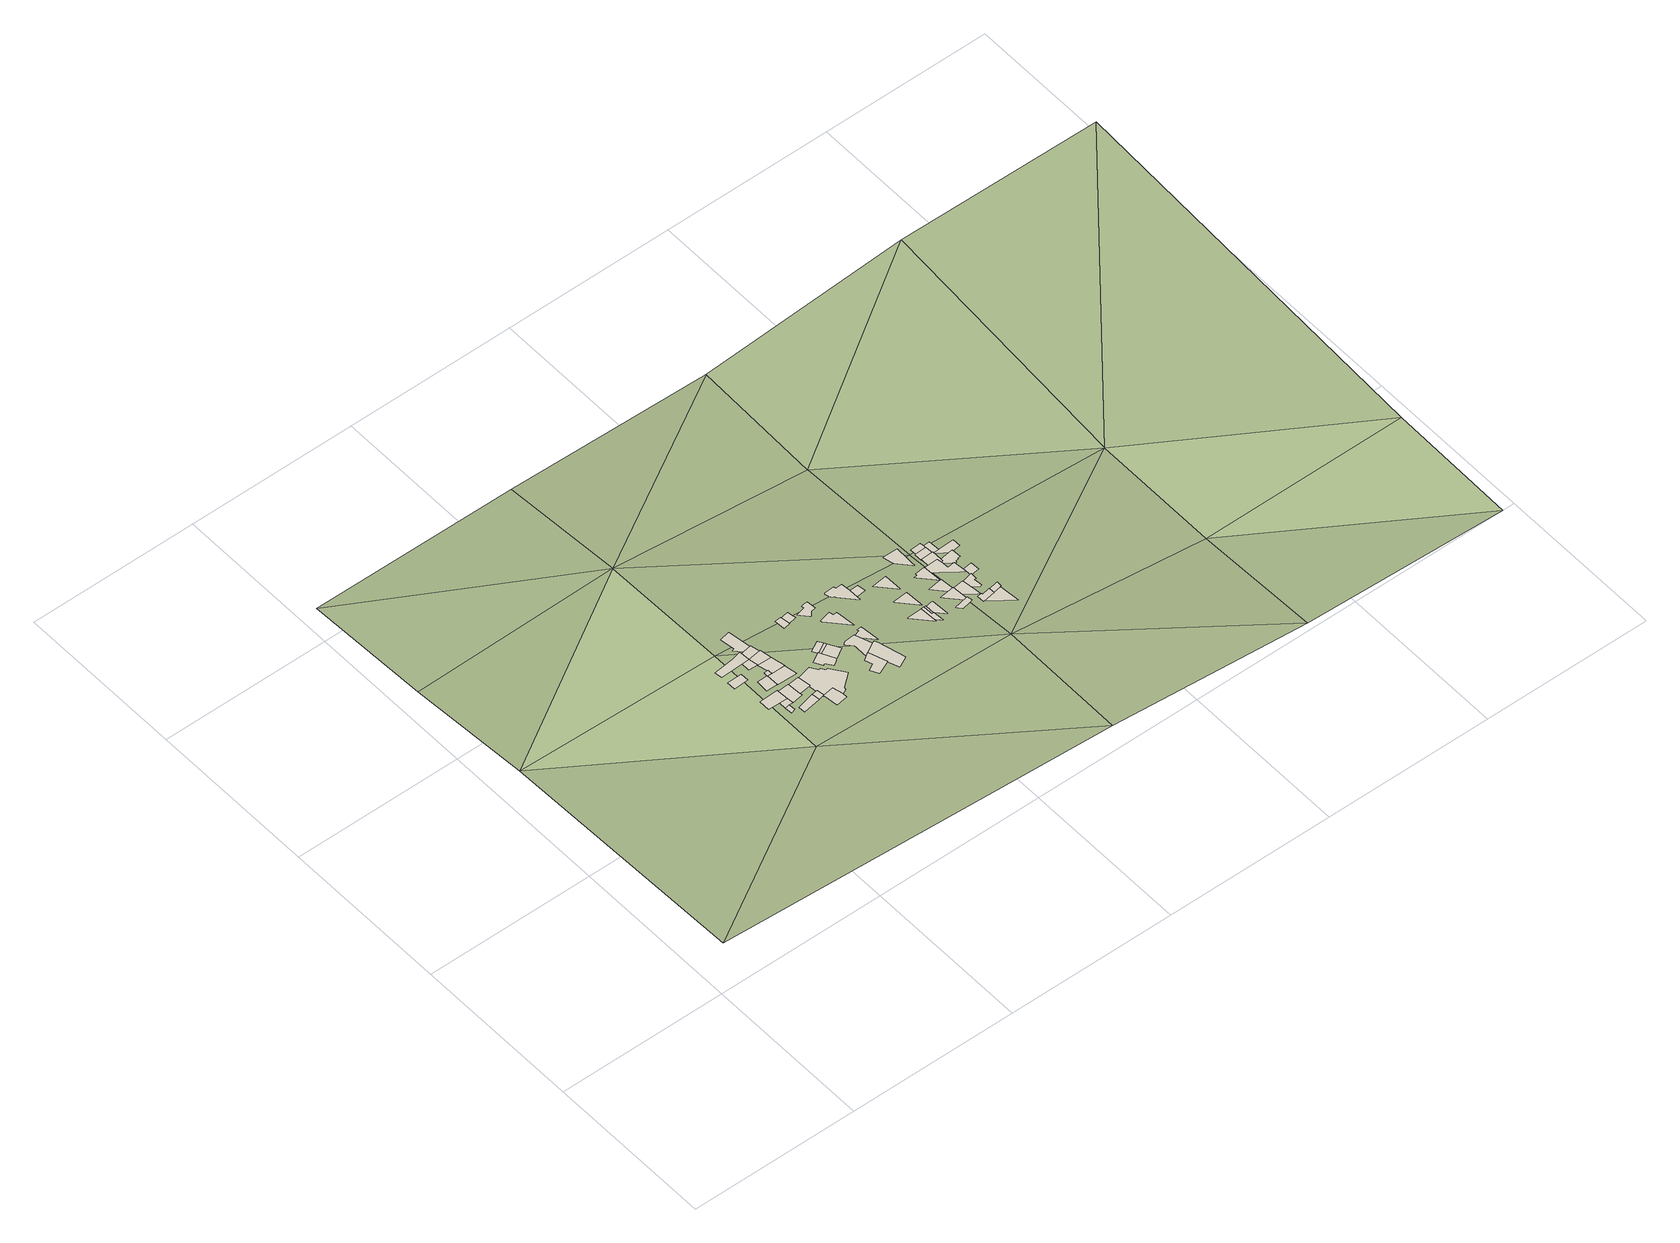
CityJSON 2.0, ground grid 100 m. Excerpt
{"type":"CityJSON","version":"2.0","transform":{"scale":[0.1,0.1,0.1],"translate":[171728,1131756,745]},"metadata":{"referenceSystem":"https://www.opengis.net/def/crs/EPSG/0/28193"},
"CityObjects":{
"building1":{"type":"Building","attributes":{"numberOfFloors":{"value":3,"sources":[{"name":"Amiran Atlas, sheet 12, map 4.3","type":"Secondary cartographic source"}],"paradata":{"author":"Beatrice Vaienti","date":"29-05-2023","comments":"In the atlas the value is \"1-3\", we have chosen a random value between 1 and 3 assigning a higher probability to 1 and 2 floors, respectively p=[0.35,0.35,0.3] for 1, 2, 3 floors","version":0}},"roof":{"type":{"value":"flat","paradata":{"author":"Beatrice Vaienti","date":"29-05-2023","version":0}}},"updatedGeometry":true,"terrainDifference":{"value":"0.14554059328662697"}},"geometry":[{"type":"MultiSurface","lod":"0","boundaries":[[[0,1,2,3]]]}]},
"building2":{"type":"Building","attributes":{"numberOfFloors":{"value":1,"sources":[{"name":"Amiran Atlas, sheet 12, map 4.3","type":"Secondary cartographic source"}],"paradata":{"author":"Beatrice Vaienti","date":"29-05-2023","comments":"In the atlas the value is \"1-3\", we have chosen a random value between 1 and 3 assigning a higher probability to 1 and 2 floors, respectively p=[0.35,0.35,0.3] for 1, 2, 3 floors","version":0}},"roof":{"type":{"value":"flat","paradata":{"author":"Beatrice Vaienti","date":"29-05-2023","version":0}}},"updatedGeometry":true,"terrainDifference":{"value":"0.5315188798583113"}},"geometry":[{"type":"MultiSurface","lod":"0","boundaries":[[[4,5,6,7,8,9]]]}]},
"building3":{"type":"Building","attributes":{"numberOfFloors":{"value":2,"sources":[{"name":"Amiran Atlas, sheet 12, map 4.3","type":"Secondary cartographic source"}],"paradata":{"author":"Beatrice Vaienti","date":"29-05-2023","comments":"In the atlas the value is \"1-3\", we have chosen a random value between 1 and 3 assigning a higher probability to 1 and 2 floors, respectively p=[0.35,0.35,0.3] for 1, 2, 3 floors","version":0}},"roof":{"type":{"value":"gable","paradata":{"author":"Beatrice Vaienti","date":"29-05-2023","comments":"In the Atlas the value is reported is 'gabled (tiles)', however it is not clear whether it refers to a hip or a gable roof. Therefore we assigned a random value between the two.","version":0}}},"updatedGeometry":true,"terrainDifference":{"value":"0.3144369781879941"}},"geometry":[{"type":"MultiSurface","lod":"0","boundaries":[[[10,11,12,13]]]}]},
"building4":{"type":"Building","attributes":{"numberOfFloors":{"value":3,"sources":[{"name":"Amiran Atlas, sheet 12, map 4.3","type":"Secondary cartographic source"}],"paradata":{"author":"Beatrice Vaienti","date":"29-05-2023","comments":"In the atlas the value is \"1-3\", we have chosen a random value between 1 and 3 assigning a higher probability to 1 and 2 floors, respectively p=[0.35,0.35,0.3] for 1, 2, 3 floors","version":0}},"roof":{"type":{"value":"flat","paradata":{"author":"Beatrice Vaienti","date":"29-05-2023","version":0}}},"updatedGeometry":true,"terrainDifference":{"value":"0.2501463700233726"}},"geometry":[{"type":"MultiSurface","lod":"0","boundaries":[[[14,15,16,4,9]]]}]},
"building5":{"type":"Building","attributes":{"numberOfFloors":{"value":1,"sources":[{"name":"Amiran Atlas, sheet 12, map 4.3","type":"Secondary cartographic source"}],"paradata":{"author":"Beatrice Vaienti","date":"29-05-2023","comments":"In the atlas the value is \"1-3\", we have chosen a random value between 1 and 3 assigning a higher probability to 1 and 2 floors, respectively p=[0.35,0.35,0.3] for 1, 2, 3 floors","version":0}},"roof":{"type":{"value":"hip","paradata":{"author":"Beatrice Vaienti","date":"29-05-2023","comments":"In the Atlas the value is reported is 'gabled (tiles)', however it is not clear whether it refers to a hip or a gable roof. Therefore we assigned a random value between the two.","version":0}}},"updatedGeometry":true,"terrainDifference":{"value":"0.317281420764979"}},"geometry":[{"type":"MultiSurface","lod":"0","boundaries":[[[17,18,19,20]]]}]},
"building6":{"type":"Building","attributes":{"numberOfFloors":{"value":3,"sources":[{"name":"Amiran Atlas, sheet 12, map 4.3","type":"Secondary cartographic source"}],"paradata":{"author":"Beatrice Vaienti","date":"29-05-2023","comments":"In the atlas the value is \"1-3\", we have chosen a random value between 1 and 3 assigning a higher probability to 1 and 2 floors, respectively p=[0.35,0.35,0.3] for 1, 2, 3 floors","version":0}},"roof":{"type":{"value":"flat","paradata":{"author":"Beatrice Vaienti","date":"29-05-2023","version":0}}},"updatedGeometry":true,"terrainDifference":{"value":"0.9013070309786126"}},"geometry":[{"type":"MultiSurface","lod":"0","boundaries":[[[21,22,23,24,25,26,27,28]]]}]},
"building7":{"type":"Building","attributes":{"numberOfFloors":{"value":1,"sources":[{"name":"Amiran Atlas, sheet 12, map 4.3","type":"Secondary cartographic source"}],"paradata":{"author":"Beatrice Vaienti","date":"29-05-2023","comments":"In the atlas the value is \"1-3\", we have chosen a random value between 1 and 3 assigning a higher probability to 1 and 2 floors, respectively p=[0.35,0.35,0.3] for 1, 2, 3 floors","version":0}},"roof":{"type":{"value":"flat","paradata":{"author":"Beatrice Vaienti","date":"29-05-2023","version":0}}},"updatedGeometry":true,"terrainDifference":{"value":"0.5289812646370847"}},"geometry":[{"type":"MultiSurface","lod":"0","boundaries":[[[29,30,31,32]]]}]},
"building8":{"type":"Building","attributes":{"numberOfFloors":{"value":1,"sources":[{"name":"Amiran Atlas, sheet 12, map 4.3","type":"Secondary cartographic source"}],"paradata":{"author":"Beatrice Vaienti","date":"29-05-2023","comments":"In the atlas the value is \"1-3\", we have chosen a random value between 1 and 3 assigning a higher probability to 1 and 2 floors, respectively p=[0.35,0.35,0.3] for 1, 2, 3 floors","version":0}},"roof":{"type":{"value":"gable","paradata":{"author":"Beatrice Vaienti","date":"29-05-2023","comments":"In the Atlas the value is reported is 'gabled (tiles)', however it is not clear whether it refers to a hip or a gable roof. Therefore we assigned a random value between the two.","version":0}}},"updatedGeometry":true,"terrainDifference":{"value":"0.37270686963316985"}},"geometry":[{"type":"MultiSurface","lod":"0","boundaries":[[[33,34,35,36,37,38]]]}]},
"building9":{"type":"Building","attributes":{"numberOfFloors":{"value":3,"sources":[{"name":"Amiran Atlas, sheet 12, map 4.3","type":"Secondary cartographic source"}],"paradata":{"author":"Beatrice Vaienti","date":"29-05-2023","comments":"In the atlas the value is \"1-3\", we have chosen a random value between 1 and 3 assigning a higher probability to 1 and 2 floors, respectively p=[0.35,0.35,0.3] for 1, 2, 3 floors","version":0}},"roof":{"type":{"value":"domed","paradata":{"author":"Beatrice Vaienti","date":"29-05-2023","version":0}}},"updatedGeometry":true,"terrainDifference":{"value":"0.1267564402811695"}},"geometry":[{"type":"MultiSurface","lod":"0","boundaries":[[[39,40,41,42]]]}]},
"building10":{"type":"Building","attributes":{"numberOfFloors":{"value":2,"sources":[{"name":"Amiran Atlas, sheet 12, map 4.3","type":"Secondary cartographic source"}],"paradata":{"author":"Beatrice Vaienti","date":"29-05-2023","comments":"In the atlas the value is \"1-3\", we have chosen a random value between 1 and 3 assigning a higher probability to 1 and 2 floors, respectively p=[0.35,0.35,0.3] for 1, 2, 3 floors","version":0}},"roof":{"type":{"value":"flat","paradata":{"author":"Beatrice Vaienti","date":"29-05-2023","version":0}}},"updatedGeometry":true,"terrainDifference":{"value":"0.2640027322403621"}},"geometry":[{"type":"MultiSurface","lod":"0","boundaries":[[[43,44,45,46]]]}]},
"building11":{"type":"Building","attributes":{"numberOfFloors":{"value":2,"sources":[{"name":"Amiran Atlas, sheet 12, map 4.3","type":"Secondary cartographic source"}],"paradata":{"author":"Beatrice Vaienti","date":"29-05-2023","comments":"In the atlas the value is \"1-3\", we have chosen a random value between 1 and 3 assigning a higher probability to 1 and 2 floors, respectively p=[0.35,0.35,0.3] for 1, 2, 3 floors","version":0}},"roof":{"type":{"value":"flat","paradata":{"author":"Beatrice Vaienti","date":"29-05-2023","version":0}}},"updatedGeometry":true,"terrainDifference":{"value":"0.19945355191256386"}},"geometry":[{"type":"MultiSurface","lod":"0","boundaries":[[[47,48,49,50]]]}]},
"building12":{"type":"Building","attributes":{"numberOfFloors":{"value":3,"sources":[{"name":"Amiran Atlas, sheet 12, map 4.3","type":"Secondary cartographic source"}],"paradata":{"author":"Beatrice Vaienti","date":"29-05-2023","comments":"In the atlas the value is \"1-3\", we have chosen a random value between 1 and 3 assigning a higher probability to 1 and 2 floors, respectively p=[0.35,0.35,0.3] for 1, 2, 3 floors","version":0}},"roof":{"type":{"value":"hip","paradata":{"author":"Beatrice Vaienti","date":"29-05-2023","comments":"In the Atlas the value is reported is 'gabled (tiles)', however it is not clear whether it refers to a hip or a gable roof. Therefore we assigned a random value between the two.","version":0}}},"updatedGeometry":true,"terrainDifference":{"value":"0.39007611241214907"}},"geometry":[{"type":"MultiSurface","lod":"0","boundaries":[[[51,52,53,54]]]}]},
"building13":{"type":"Building","attributes":{"numberOfFloors":{"value":2,"sources":[{"name":"Amiran Atlas, sheet 12, map 4.3","type":"Secondary cartographic source"}],"paradata":{"author":"Beatrice Vaienti","date":"29-05-2023","comments":"In the atlas the value is \"1-3\", we have chosen a random value between 1 and 3 assigning a higher probability to 1 and 2 floors, respectively p=[0.35,0.35,0.3] for 1, 2, 3 floors","version":0}},"roof":{"type":{"value":"hip","paradata":{"author":"Beatrice Vaienti","date":"29-05-2023","comments":"In the Atlas the value is reported is 'gabled (tiles)', however it is not clear whether it refers to a hip or a gable roof. Therefore we assigned a random value between the two.","version":0}}},"updatedGeometry":true,"terrainDifference":{"value":"0.5952868852460524"}},"geometry":[{"type":"MultiSurface","lod":"0","boundaries":[[[55,56,57,58,59]]]}]},
"building14":{"type":"Building","attributes":{"numberOfFloors":{"value":2,"sources":[{"name":"Amiran Atlas, sheet 12, map 4.3","type":"Secondary cartographic source"}],"paradata":{"author":"Beatrice Vaienti","date":"29-05-2023","comments":"In the atlas the value is \"1-3\", we have chosen a random value between 1 and 3 assigning a higher probability to 1 and 2 floors, respectively p=[0.35,0.35,0.3] for 1, 2, 3 floors","version":0}},"roof":{"type":{"value":"flat","paradata":{"author":"Beatrice Vaienti","date":"29-05-2023","version":0}}},"updatedGeometry":true,"terrainDifference":{"value":"2.108098886594409"}},"geometry":[{"type":"MultiSurface","lod":"0","boundaries":[[[60,61,62,63,64,65,66,67,68]]]}]},
"building15":{"type":"Building","attributes":{"numberOfFloors":{"value":3,"sources":[{"name":"Amiran Atlas, sheet 12, map 4.3","type":"Secondary cartographic source"}],"paradata":{"author":"Beatrice Vaienti","date":"29-05-2023","comments":"In the atlas the value is \"1-3\", we have chosen a random value between 1 and 3 assigning a higher probability to 1 and 2 floors, respectively p=[0.35,0.35,0.3] for 1, 2, 3 floors","version":0}},"roof":{"type":{"value":"hip","paradata":{"author":"Beatrice Vaienti","date":"29-05-2023","comments":"In the Atlas the value is reported is 'gabled (tiles)', however it is not clear whether it refers to a hip or a gable roof. Therefore we assigned a random value between the two.","version":0}}},"updatedGeometry":true,"terrainDifference":{"value":"0.4864363778298721"}},"geometry":[{"type":"MultiSurface","lod":"0","boundaries":[[[69,70,71,72,73]]]}]},
"building16":{"type":"Building","attributes":{"numberOfFloors":{"value":1,"sources":[{"name":"Amiran Atlas, sheet 12, map 4.3","type":"Secondary cartographic source"}],"paradata":{"author":"Beatrice Vaienti","date":"29-05-2023","comments":"In the atlas the value is \"1-3\", we have chosen a random value between 1 and 3 assigning a higher probability to 1 and 2 floors, respectively p=[0.35,0.35,0.3] for 1, 2, 3 floors","version":0}},"roof":{"type":{"value":"flat","paradata":{"author":"Beatrice Vaienti","date":"29-05-2023","version":0}}},"updatedGeometry":true,"terrainDifference":{"value":"0.3866608118658187"}},"geometry":[{"type":"MultiSurface","lod":"0","boundaries":[[[74,75,76,77,78]]]}]},
"building17":{"type":"Building","attributes":{"numberOfFloors":{"value":1,"sources":[{"name":"Amiran Atlas, sheet 12, map 4.3","type":"Secondary cartographic source"}],"paradata":{"author":"Beatrice Vaienti","date":"29-05-2023","comments":"In the atlas the value is \"1-3\", we have chosen a random value between 1 and 3 assigning a higher probability to 1 and 2 floors, respectively p=[0.35,0.35,0.3] for 1, 2, 3 floors","version":0}},"roof":{"type":{"value":"gable","paradata":{"author":"Beatrice Vaienti","date":"29-05-2023","comments":"In the Atlas the value is reported is 'gabled (tiles)', however it is not clear whether it refers to a hip or a gable roof. Therefore we assigned a random value between the two.","version":0}}},"updatedGeometry":true,"terrainDifference":{"value":"0.5807577625877457"}},"geometry":[{"type":"MultiSurface","lod":"0","boundaries":[[[79,73,72,80]]]}]},
"building18":{"type":"Building","attributes":{"numberOfFloors":{"value":1,"sources":[{"name":"Amiran Atlas, sheet 12, map 4.3","type":"Secondary cartographic source"}],"paradata":{"author":"Beatrice Vaienti","date":"29-05-2023","comments":"In the atlas the value is \"1-3\", we have chosen a random value between 1 and 3 assigning a higher probability to 1 and 2 floors, respectively p=[0.35,0.35,0.3] for 1, 2, 3 floors","version":0}},"roof":{"type":{"value":"flat","paradata":{"author":"Beatrice Vaienti","date":"29-05-2023","version":0}}},"updatedGeometry":true,"terrainDifference":{"value":"0.9977090843287297"}},"geometry":[{"type":"MultiSurface","lod":"0","boundaries":[[[81,82,83,84]]]}]},
"building19":{"type":"Building","attributes":{"numberOfFloors":{"value":3,"sources":[{"name":"Amiran Atlas, sheet 12, map 4.3","type":"Secondary cartographic source"}],"paradata":{"author":"Beatrice Vaienti","date":"29-05-2023","comments":"In the atlas the value is \"1-3\", we have chosen a random value between 1 and 3 assigning a higher probability to 1 and 2 floors, respectively p=[0.35,0.35,0.3] for 1, 2, 3 floors","version":0}},"roof":{"type":{"value":"gable","paradata":{"author":"Beatrice Vaienti","date":"29-05-2023","comments":"In the Atlas the value is reported is 'gabled (tiles)', however it is not clear whether it refers to a hip or a gable roof. Therefore we assigned a random value between the two.","version":0}}},"updatedGeometry":true,"terrainDifference":{"value":"1.0307377049180213"}},"geometry":[{"type":"MultiSurface","lod":"0","boundaries":[[[85,86,87,88,89,90,91,92,93,94,95,96,97,98]]]}]},
"building20":{"type":"Building","attributes":{"numberOfFloors":{"value":2,"sources":[{"name":"Amiran Atlas, sheet 12, map 4.3","type":"Secondary cartographic source"}],"paradata":{"author":"Beatrice Vaienti","date":"29-05-2023","comments":"In the atlas the value is \"1-3\", we have chosen a random value between 1 and 3 assigning a higher probability to 1 and 2 floors, respectively p=[0.35,0.35,0.3] for 1, 2, 3 floors","version":0}},"roof":{"type":{"value":"flat","paradata":{"author":"Beatrice Vaienti","date":"29-05-2023","version":0}}},"updatedGeometry":true,"terrainDifference":{"value":"0.5081967213114258"}},"geometry":[{"type":"MultiSurface","lod":"0","boundaries":[[[99,100,101,102,103,104,105,106]]]}]},
"building21":{"type":"Building","attributes":{"numberOfFloors":{"value":1,"paradata":{"author":"INFERRED","date":"05-06-2023","comments":"Random Forest Classifier","version":0}},"roof":{"type":{"value":"flat","paradata":{"author":"Beatrice Vaienti","date":"29-05-2023","version":0}}},"updatedGeometry":true,"terrainDifference":{"value":"0.9414754850821337"}},"geometry":[{"type":"MultiSurface","lod":"0","boundaries":[[[107,108,109,110]]]}]},
"building22":{"type":"Building","attributes":{"numberOfFloors":{"value":3,"sources":[{"name":"Amiran Atlas, sheet 12, map 4.3","type":"Secondary cartographic source"}],"paradata":{"author":"Beatrice Vaienti","date":"29-05-2023","comments":"In the atlas the value is \"1-3\", we have chosen a random value between 1 and 3 assigning a higher probability to 1 and 2 floors, respectively p=[0.35,0.35,0.3] for 1, 2, 3 floors","version":0}},"roof":{"type":{"value":"flat","paradata":{"author":"Beatrice Vaienti","date":"29-05-2023","version":0}}},"updatedGeometry":true,"terrainDifference":{"value":"0.7694513366834727"}},"geometry":[{"type":"MultiSurface","lod":"0","boundaries":[[[111,112,113,114]]]}]},
"building23":{"type":"Building","attributes":{"numberOfFloors":{"value":3,"sources":[{"name":"Amiran Atlas, sheet 12, map 4.3","type":"Secondary cartographic source"}],"paradata":{"author":"Beatrice Vaienti","date":"29-05-2023","comments":"In the atlas the value is \"1-3\", we have chosen a random value between 1 and 3 assigning a higher probability to 1 and 2 floors, respectively p=[0.35,0.35,0.3] for 1, 2, 3 floors","version":0}},"roof":{"type":{"value":"flat","paradata":{"author":"Beatrice Vaienti","date":"29-05-2023","version":0}}},"updatedGeometry":true,"terrainDifference":{"value":"0.6692956435926026"}},"geometry":[{"type":"MultiSurface","lod":"0","boundaries":[[[115,116,117,118]]]}]},
"building24":{"type":"Building","attributes":{"numberOfFloors":{"value":3,"sources":[{"name":"Amiran Atlas, sheet 12, map 4.3","type":"Secondary cartographic source"}],"paradata":{"author":"Beatrice Vaienti","date":"29-05-2023","comments":"In the atlas the value is \"1-3\", we have chosen a random value between 1 and 3 assigning a higher probability to 1 and 2 floors, respectively p=[0.35,0.35,0.3] for 1, 2, 3 floors","version":0}},"roof":{"type":{"value":"flat","paradata":{"author":"Beatrice Vaienti","date":"29-05-2023","version":0}}},"updatedGeometry":true,"terrainDifference":{"value":"5.748732576735085"}},"geometry":[{"type":"MultiSurface","lod":"0","boundaries":[[[119,120,121,122,123,124,125,126,127,128,129,130,131,132,133,134,135,136,137,138,139,140,141]]]}]},
"building25":{"type":"Building","attributes":{"numberOfFloors":{"value":1,"sources":[{"name":"Amiran Atlas, sheet 12, map 4.3","type":"Secondary cartographic source"}],"paradata":{"author":"Beatrice Vaienti","date":"29-05-2023","comments":"In the atlas the value is \"1-3\", we have chosen a random value between 1 and 3 assigning a higher probability to 1 and 2 floors, respectively p=[0.35,0.35,0.3] for 1, 2, 3 floors","version":0}},"roof":{"type":{"value":"gable","paradata":{"author":"Beatrice Vaienti","date":"29-05-2023","comments":"In the Atlas the value is reported is 'gabled (tiles)', however it is not clear whether it refers to a hip or a gable roof. Therefore we assigned a random value between the two.","version":0}}},"updatedGeometry":true,"terrainDifference":{"value":"0.8809007208696567"}},"geometry":[{"type":"MultiSurface","lod":"0","boundaries":[[[142,143,144,145,146,147]]]}]},
"building26":{"type":"Building","attributes":{"numberOfFloors":{"value":1,"sources":[{"name":"Amiran Atlas, sheet 12, map 4.3","type":"Secondary cartographic source"}],"paradata":{"author":"Beatrice Vaienti","date":"29-05-2023","comments":"In the atlas the value is \"1-3\", we have chosen a random value between 1 and 3 assigning a higher probability to 1 and 2 floors, respectively p=[0.35,0.35,0.3] for 1, 2, 3 floors","version":0}},"roof":{"type":{"value":"flat","paradata":{"author":"Beatrice Vaienti","date":"29-05-2023","version":0}}},"updatedGeometry":true,"terrainDifference":{"value":"1.9408797186620068"}},"geometry":[{"type":"MultiSurface","lod":"0","boundaries":[[[148,149,150,151,152,153,154,155,156]]]}]},
"building27":{"type":"Building","attributes":{"numberOfFloors":{"value":3,"sources":[{"name":"Amiran Atlas, sheet 12, map 4.3","type":"Secondary cartographic source"}],"paradata":{"author":"Beatrice Vaienti","date":"29-05-2023","comments":"In the atlas the value is \"1-3\", we have chosen a random value between 1 and 3 assigning a higher probability to 1 and 2 floors, respectively p=[0.35,0.35,0.3] for 1, 2, 3 floors","version":0}},"roof":{"type":{"value":"flat","paradata":{"author":"Beatrice Vaienti","date":"29-05-2023","version":0}}},"updatedGeometry":true,"terrainDifference":{"value":"0.5125878220141167"}},"geometry":[{"type":"MultiSurface","lod":"0","boundaries":[[[157,158,159,160,161,162]]]}]},
"building28":{"type":"Building","attributes":{"numberOfFloors":{"value":3,"sources":[{"name":"Amiran Atlas, sheet 12, map 4.3","type":"Secondary cartographic source"}],"paradata":{"author":"Beatrice Vaienti","date":"29-05-2023","comments":"In the atlas the value is \"1-3\", we have chosen a random value between 1 and 3 assigning a higher probability to 1 and 2 floors, respectively p=[0.35,0.35,0.3] for 1, 2, 3 floors","version":0}},"roof":{"type":{"value":"domed","paradata":{"author":"Beatrice Vaienti","date":"29-05-2023","version":0}}},"updatedGeometry":true,"terrainDifference":{"value":"0.8905483277993044"}},"geometry":[{"type":"MultiSurface","lod":"0","boundaries":[[[163,164,165,166,167]]]}]},
"building29":{"type":"Building","attributes":{"numberOfFloors":{"value":1,"sources":[{"name":"Amiran Atlas, sheet 12, map 4.3","type":"Secondary cartographic source"}],"paradata":{"author":"Beatrice Vaienti","date":"29-05-2023","comments":"In the atlas the value is \"1-3\", we have chosen a random value between 1 and 3 assigning a higher probability to 1 and 2 floors, respectively p=[0.35,0.35,0.3] for 1, 2, 3 floors","version":0}},"roof":{"type":{"value":"flat","paradata":{"author":"Beatrice Vaienti","date":"29-05-2023","version":0}}},"updatedGeometry":true,"terrainDifference":{"value":"0.645942653903272"}},"geometry":[{"type":"MultiSurface","lod":"0","boundaries":[[[168,169,170,171,172,173,174,175]]]}]},
"building30":{"type":"Building","attributes":{"numberOfFloors":{"value":1,"sources":[{"name":"Amiran Atlas, sheet 12, map 4.3","type":"Secondary cartographic source"}],"paradata":{"author":"Beatrice Vaienti","date":"29-05-2023","comments":"In the atlas the value is \"1-3\", we have chosen a random value between 1 and 3 assigning a higher probability to 1 and 2 floors, respectively p=[0.35,0.35,0.3] for 1, 2, 3 floors","version":0}},"roof":{"type":{"value":"flat","paradata":{"author":"Beatrice Vaienti","date":"29-05-2023","version":0}}},"updatedGeometry":true,"terrainDifference":{"value":"3.922176121868659"}},"geometry":[{"type":"MultiSurface","lod":"0","boundaries":[[[176,177,178,179,180,181,182,183,184,185,186,187,188,189]]]}]},
"building31":{"type":"Building","attributes":{"numberOfFloors":{"value":2,"sources":[{"name":"Amiran Atlas, sheet 12, map 4.3","type":"Secondary cartographic source"}],"paradata":{"author":"Beatrice Vaienti","date":"29-05-2023","comments":"In the atlas the value is \"1-3\", we have chosen a random value between 1 and 3 assigning a higher probability to 1 and 2 floors, respectively p=[0.35,0.35,0.3] for 1, 2, 3 floors","version":0}},"roof":{"type":{"value":"flat","paradata":{"author":"Beatrice Vaienti","date":"29-05-2023","version":0}}},"updatedGeometry":true,"terrainDifference":{"value":"1.675187013687566"}},"geometry":[{"type":"MultiSurface","lod":"0","boundaries":[[[190,191,192,193,194,195,196,197]]]}]},
"building32":{"type":"Building","attributes":{"numberOfFloors":{"value":2,"sources":[{"name":"Amiran Atlas, sheet 12, map 4.3","type":"Secondary cartographic source"}],"paradata":{"author":"Beatrice Vaienti","date":"29-05-2023","comments":"In the atlas the value is \"1-3\", we have chosen a random value between 1 and 3 assigning a higher probability to 1 and 2 floors, respectively p=[0.35,0.35,0.3] for 1, 2, 3 floors","version":0}},"roof":{"type":{"value":"flat","paradata":{"author":"Beatrice Vaienti","date":"29-05-2023","version":0}}},"updatedGeometry":true,"terrainDifference":{"value":"4.186597711723298"}},"geometry":[{"type":"MultiSurface","lod":"0","boundaries":[[[198,199,200,201,202,203,204,205,206]]]}]},
"building33":{"type":"Building","attributes":{"numberOfFloors":{"value":2,"sources":[{"name":"Amiran Atlas, sheet 12, map 4.3","type":"Secondary cartographic source"}],"paradata":{"author":"Beatrice Vaienti","date":"29-05-2023","comments":"In the atlas the value is \"1-3\", we have chosen a random value between 1 and 3 assigning a higher probability to 1 and 2 floors, respectively p=[0.35,0.35,0.3] for 1, 2, 3 floors","version":0}},"roof":{"type":{"value":"flat","paradata":{"author":"Beatrice Vaienti","date":"29-05-2023","version":0}}},"updatedGeometry":true,"terrainDifference":{"value":"1.7347180068284507"}},"geometry":[{"type":"MultiSurface","lod":"0","boundaries":[[[207,208,209,210,211,212,213,214,215,216,217,218,219]]]}]},
"building34":{"type":"Building","attributes":{"numberOfFloors":{"value":3,"sources":[{"name":"Amiran Atlas, sheet 12, map 4.3","type":"Secondary cartographic source"}],"paradata":{"author":"Beatrice Vaienti","date":"29-05-2023","comments":"In the atlas the value is \"1-3\", we have chosen a random value between 1 and 3 assigning a higher probability to 1 and 2 floors, respectively p=[0.35,0.35,0.3] for 1, 2, 3 floors","version":0}},"roof":{"type":{"value":"flat","paradata":{"author":"Beatrice Vaienti","date":"29-05-2023","version":0}}},"updatedGeometry":true,"terrainDifference":{"value":"4.769368672508281"}},"geometry":[{"type":"MultiSurface","lod":"0","boundaries":[[[220,221,222,223,224,225,226,227,228,229,230,231]]]}]},
"building35":{"type":"Building","attributes":{"numberOfFloors":{"value":2,"sources":[{"name":"Amiran Atlas, sheet 12, map 4.3","type":"Secondary cartographic source"}],"paradata":{"author":"Beatrice Vaienti","date":"29-05-2023","comments":"In the atlas the value is \"1-3\", we have chosen a random value between 1 and 3 assigning a higher probability to 1 and 2 floors, respectively p=[0.35,0.35,0.3] for 1, 2, 3 floors","version":0}},"roof":{"type":{"value":"flat","paradata":{"author":"Beatrice Vaienti","date":"29-05-2023","version":0}}},"updatedGeometry":true,"terrainDifference":{"value":"1.2081589193951805"}},"geometry":[{"type":"MultiSurface","lod":"0","boundaries":[[[232,233,234,235]]]}]},
"building36":{"type":"Building","attributes":{"numberOfFloors":{"value":3,"sources":[{"name":"Amiran Atlas, sheet 12, map 4.3","type":"Secondary cartographic source"}],"paradata":{"author":"Beatrice Vaienti","date":"29-05-2023","comments":"In the atlas the value is \"1-3\", we have chosen a random value between 1 and 3 assigning a higher probability to 1 and 2 floors, respectively p=[0.35,0.35,0.3] for 1, 2, 3 floors","version":0}},"roof":{"type":{"value":"flat","paradata":{"author":"Beatrice Vaienti","date":"29-05-2023","version":0}}},"updatedGeometry":true,"terrainDifference":{"value":"4.837175963371178"}},"geometry":[{"type":"MultiSurface","lod":"0","boundaries":[[[236,237,238,239,240,241,242,243]]]}]},
"building37":{"type":"Building","attributes":{"numberOfFloors":{"value":1,"sources":[{"name":"Amiran Atlas, sheet 12, map 4.3","type":"Secondary cartographic source"}],"paradata":{"author":"Beatrice Vaienti","date":"29-05-2023","comments":"In the atlas the value is \"1-3\", we have chosen a random value between 1 and 3 assigning a higher probability to 1 and 2 floors, respectively p=[0.35,0.35,0.3] for 1, 2, 3 floors","version":0}},"roof":{"type":{"value":"flat","paradata":{"author":"Beatrice Vaienti","date":"29-05-2023","version":0}}},"updatedGeometry":true,"terrainDifference":{"value":"2.5544991324797737"}},"geometry":[{"type":"MultiSurface","lod":"0","boundaries":[[[244,245,246,247,248,249]]]}]},
"building38":{"type":"Building","attributes":{"numberOfFloors":{"value":1,"sources":[{"name":"Amiran Atlas, sheet 12, map 4.3","type":"Secondary cartographic source"}],"paradata":{"author":"Beatrice Vaienti","date":"29-05-2023","comments":"In the atlas the value is \"1-3\", we have chosen a random value between 1 and 3 assigning a higher probability to 1 and 2 floors, respectively p=[0.35,0.35,0.3] for 1, 2, 3 floors","version":0}},"roof":{"type":{"value":"flat","paradata":{"author":"Beatrice Vaienti","date":"29-05-2023","version":0}}},"updatedGeometry":true,"terrainDifference":{"value":"3.684879281486734"}},"geometry":[{"type":"MultiSurface","lod":"0","boundaries":[[[250,251,252,253,254,255,256]]]}]},
"building39":{"type":"Building","attributes":{"numberOfFloors":{"value":2,"paradata":{"author":"INFERRED","date":"05-06-2023","comments":"Random Forest Classifier","version":0}},"roof":{"type":{"value":"flat","paradata":{"author":"INFERRED","date":"05-06-2023","comments":"Random Forest Classifier","version":0}}},"updatedGeometry":true,"terrainDifference":{"value":"0.7514813377487007"}},"geometry":[{"type":"MultiSurface","lod":"0","boundaries":[[[257,258,259,260]]]}]},
"building40":{"type":"Building","attributes":{"numberOfFloors":{"value":3,"sources":[{"name":"Amiran Atlas, sheet 12, map 4.3","type":"Secondary cartographic source"}],"paradata":{"author":"Beatrice Vaienti","date":"29-05-2023","comments":"In the atlas the value is \"1-3\", we have chosen a random value between 1 and 3 assigning a higher probability to 1 and 2 floors, respectively p=[0.35,0.35,0.3] for 1, 2, 3 floors","version":0}},"roof":{"type":{"value":"flat","paradata":{"author":"Beatrice Vaienti","date":"29-05-2023","version":0}}},"updatedGeometry":true,"terrainDifference":{"value":"5.078872056135908"}},"geometry":[{"type":"MultiSurface","lod":"0","boundaries":[[[261,262,263,264,265,266,267,268,269,270,271,272,273,274]]]}]},
"building41":{"type":"Building","attributes":{"numberOfFloors":{"value":3,"sources":[{"name":"Amiran Atlas, sheet 12, map 4.3","type":"Secondary cartographic source"}],"paradata":{"author":"Beatrice Vaienti","date":"29-05-2023","comments":"In the atlas the value is \"1-3\", we have chosen a random value between 1 and 3 assigning a higher probability to 1 and 2 floors, respectively p=[0.35,0.35,0.3] for 1, 2, 3 floors","version":0}},"roof":{"type":{"value":"flat","paradata":{"author":"Beatrice Vaienti","date":"29-05-2023","version":0}}},"updatedGeometry":true,"terrainDifference":{"value":"1.4901042203663384"}},"geometry":[{"type":"MultiSurface","lod":"0","boundaries":[[[275,276,277,278]]]}]},
"building42":{"type":"Building","attributes":{"numberOfFloors":{"value":2,"sources":[{"name":"Amiran Atlas, sheet 12, map 4.3","type":"Secondary cartographic source"}],"paradata":{"author":"Beatrice Vaienti","date":"29-05-2023","comments":"In the atlas the value is \"1-3\", we have chosen a random value between 1 and 3 assigning a higher probability to 1 and 2 floors, respectively p=[0.35,0.35,0.3] for 1, 2, 3 floors","version":0}},"roof":{"type":{"value":"flat","paradata":{"author":"Beatrice Vaienti","date":"29-05-2023","version":0}}},"updatedGeometry":true,"terrainDifference":{"value":"2.6695907184088137"}},"geometry":[{"type":"MultiSurface","lod":"0","boundaries":[[[279,280,281,282,283,284]]]}]},
"building43":{"type":"Building","attributes":{"numberOfFloors":{"value":1,"sources":[{"name":"Amiran Atlas, sheet 12, map 4.3","type":"Secondary cartographic source"}],"paradata":{"author":"Beatrice Vaienti","date":"29-05-2023","comments":"In the atlas the value is \"1-3\", we have chosen a random value between 1 and 3 assigning a higher probability to 1 and 2 floors, respectively p=[0.35,0.35,0.3] for 1, 2, 3 floors","version":0}},"roof":{"type":{"value":"flat","paradata":{"author":"Beatrice Vaienti","date":"29-05-2023","version":0}}},"updatedGeometry":true,"terrainDifference":{"value":"3.088677740357467"}},"geometry":[{"type":"MultiSurface","lod":"0","boundaries":[[[285,286,287,288,289,290,291]]]}]},
"building44":{"type":"Building","attributes":{"numberOfFloors":{"value":1,"sources":[{"name":"Amiran Atlas, sheet 12, map 4.3","type":"Secondary cartographic source"}],"paradata":{"author":"Beatrice Vaienti","date":"29-05-2023","comments":"In the atlas the value is \"1-3\", we have chosen a random value between 1 and 3 assigning a higher probability to 1 and 2 floors, respectively p=[0.35,0.35,0.3] for 1, 2, 3 floors","version":0}},"roof":{"type":{"value":"flat","paradata":{"author":"Beatrice Vaienti","date":"29-05-2023","version":0}}},"updatedGeometry":true,"terrainDifference":{"value":"2.793414579951088"}},"geometry":[{"type":"MultiSurface","lod":"0","boundaries":[[[292,293,294,295,296]]]}]},
"building45":{"type":"Building","attributes":{"numberOfFloors":{"value":1,"sources":[{"name":"Amiran Atlas, sheet 12, map 4.3","type":"Secondary cartographic source"}],"paradata":{"author":"Beatrice Vaienti","date":"29-05-2023","comments":"In the atlas the value is \"1-3\", we have chosen a random value between 1 and 3 assigning a higher probability to 1 and 2 floors, respectively p=[0.35,0.35,0.3] for 1, 2, 3 floors","version":0}},"roof":{"type":{"value":"flat","paradata":{"author":"Beatrice Vaienti","date":"29-05-2023","version":0}}},"updatedGeometry":true,"terrainDifference":{"value":"1.8625213384572417"}},"geometry":[{"type":"MultiSurface","lod":"0","boundaries":[[[297,298,299,300,301,302,303,304,305]]]}]},
"building46":{"type":"Building","attributes":{"numberOfFloors":{"value":2,"sources":[{"name":"Amiran Atlas, sheet 12, map 4.3","type":"Secondary cartographic source"}],"paradata":{"author":"Beatrice Vaienti","date":"29-05-2023","comments":"In the atlas the value is \"1-3\", we have chosen a random value between 1 and 3 assigning a higher probability to 1 and 2 floors, respectively p=[0.35,0.35,0.3] for 1, 2, 3 floors","version":0}},"roof":{"type":{"value":"flat","paradata":{"author":"Beatrice Vaienti","date":"29-05-2023","version":0}}},"updatedGeometry":true,"terrainDifference":{"value":"1.0753732508976246"}},"geometry":[{"type":"MultiSurface","lod":"0","boundaries":[[[306,307,308,309,310,311]]]}]},
"building47":{"type":"Building","attributes":{"numberOfFloors":{"value":3,"sources":[{"name":"Amiran Atlas, sheet 12, map 4.3","type":"Secondary cartographic source"}],"paradata":{"author":"Beatrice Vaienti","date":"29-05-2023","comments":"In the atlas the value is \"1-3\", we have chosen a random value between 1 and 3 assigning a higher probability to 1 and 2 floors, respectively p=[0.35,0.35,0.3] for 1, 2, 3 floors","version":0}},"roof":{"type":{"value":"flat","paradata":{"author":"Beatrice Vaienti","date":"29-05-2023","version":0}}},"updatedGeometry":true,"terrainDifference":{"value":"2.5247599750417287"}},"geometry":[{"type":"MultiSurface","lod":"0","boundaries":[[[312,313,314,315,316,317,318]]]}]},
"building48":{"type":"Building","attributes":{"numberOfFloors":{"value":3,"sources":[{"name":"Amiran Atlas, sheet 12, map 4.3","type":"Secondary cartographic source"}],"paradata":{"author":"Beatrice Vaienti","date":"29-05-2023","comments":"In the atlas the value is \"1-3\", we have chosen a random value between 1 and 3 assigning a higher probability to 1 and 2 floors, respectively p=[0.35,0.35,0.3] for 1, 2, 3 floors","version":0}},"roof":{"type":{"value":"domed","paradata":{"author":"Beatrice Vaienti","date":"29-05-2023","version":0}}},"updatedGeometry":true,"terrainDifference":{"value":"1.505360750409309"}},"geometry":[{"type":"MultiSurface","lod":"0","boundaries":[[[319,320,321,322,323,324]]]}]},
"building49":{"type":"Building","attributes":{"numberOfFloors":{"value":2,"sources":[{"name":"Amiran Atlas, sheet 12, map 4.3","type":"Secondary cartographic source"}],"paradata":{"author":"Beatrice Vaienti","date":"29-05-2023","comments":"In the atlas the value is \"1-3\", we have chosen a random value between 1 and 3 assigning a higher probability to 1 and 2 floors, respectively p=[0.35,0.35,0.3] for 1, 2, 3 floors","version":0}},"roof":{"type":{"value":"flat","paradata":{"author":"Beatrice Vaienti","date":"29-05-2023","version":0}}},"updatedGeometry":true,"terrainDifference":{"value":"2.790742084678379"}},"geometry":[{"type":"MultiSurface","lod":"0","boundaries":[[[325,326,327,328,329,330,331,332,333,334,335]]]}]},
"building50":{"type":"Building","attributes":{"numberOfFloors":{"value":3,"sources":[{"name":"Amiran Atlas, sheet 12, map 4.3","type":"Secondary cartographic source"}],"paradata":{"author":"Beatrice Vaienti","date":"29-05-2023","comments":"In the atlas the value is \"1-3\", we have chosen a random value between 1 and 3 assigning a higher probability to 1 and 2 floors, respectively p=[0.35,0.35,0.3] for 1, 2, 3 floors","version":0}},"roof":{"type":{"value":"flat","paradata":{"author":"Beatrice Vaienti","date":"29-05-2023","version":0}}},"updatedGeometry":true,"terrainDifference":{"value":"0.9430821532476693"}},"geometry":[{"type":"MultiSurface","lod":"0","boundaries":[[[336,337,338,339,340,341]]]}]},
"building51":{"type":"Building","attributes":{"numberOfFloors":{"value":1,"sources":[{"name":"Amiran Atlas, sheet 12, map 4.3","type":"Secondary cartographic source"}],"paradata":{"author":"Beatrice Vaienti","date":"29-05-2023","comments":"In the atlas the value is \"1-3\", we have chosen a random value between 1 and 3 assigning a higher probability to 1 and 2 floors, respectively p=[0.35,0.35,0.3] for 1, 2, 3 floors","version":0}},"roof":{"type":{"value":"domed","paradata":{"author":"Beatrice Vaienti","date":"29-05-2023","version":0}}},"updatedGeometry":true,"terrainDifference":{"value":"1.1914529779062142"}},"geometry":[{"type":"MultiSurface","lod":"0","boundaries":[[[342,343,344,345,346,347,348]]]}]},
"building52":{"type":"Building","attributes":{"numberOfFloors":{"value":1,"sources":[{"name":"Amiran Atlas, sheet 12, map 4.3","type":"Secondary cartographic source"}],"paradata":{"author":"Beatrice Vaienti","date":"29-05-2023","comments":"In the atlas the value is \"1-3\", we have chosen a random value between 1 and 3 assigning a higher probability to 1 and 2 floors, respectively p=[0.35,0.35,0.3] for 1, 2, 3 floors","version":0}},"roof":{"type":{"value":"domed","paradata":{"author":"Beatrice Vaienti","date":"29-05-2023","version":0}}},"updatedGeometry":true,"terrainDifference":{"value":"1.0831596131551777"}},"geometry":[{"type":"MultiSurface","lod":"0","boundaries":[[[349,350,351,352,353]]]}]},
"building53":{"type":"Building","attributes":{"numberOfFloors":{"value":3,"sources":[{"name":"Amiran Atlas, sheet 12, map 4.3","type":"Secondary cartographic source"}],"paradata":{"author":"Beatrice Vaienti","date":"29-05-2023","comments":"In the atlas the value is \"1-3\", we have chosen a random value between 1 and 3 assigning a higher probability to 1 and 2 floors, respectively p=[0.35,0.35,0.3] for 1, 2, 3 floors","version":0}},"roof":{"type":{"value":"gable","paradata":{"author":"Beatrice Vaienti","date":"29-05-2023","comments":"In the Atlas the value is reported is 'gabled (tiles)', however it is not clear whether it refers to a hip or a gable roof. Therefore we assigned a random value between the two.","version":0}}},"updatedGeometry":true,"terrainDifference":{"value":"0.7669382138475775"}},"geometry":[{"type":"MultiSurface","lod":"0","boundaries":[[[354,355,356,357,358,359]]]}]},
"building54":{"type":"Building","attributes":{"numberOfFloors":{"value":2,"sources":[{"name":"Amiran Atlas, sheet 12, map 4.3","type":"Secondary cartographic source"}],"paradata":{"author":"Beatrice Vaienti","date":"29-05-2023","comments":"In the atlas the value is \"1-3\", we have chosen a random value between 1 and 3 assigning a higher probability to 1 and 2 floors, respectively p=[0.35,0.35,0.3] for 1, 2, 3 floors","version":0}},"roof":{"type":{"value":"flat","paradata":{"author":"Beatrice Vaienti","date":"29-05-2023","version":0}}},"updatedGeometry":true,"terrainDifference":{"value":"1.0283036078510341"}},"geometry":[{"type":"MultiSurface","lod":"0","boundaries":[[[360,361,362,363]]]}]},
"building55":{"type":"Building","attributes":{"numberOfFloors":{"value":3,"sources":[{"name":"Amiran Atlas, sheet 12, map 4.3","type":"Secondary cartographic source"}],"paradata":{"author":"Beatrice Vaienti","date":"29-05-2023","comments":"In the atlas the value is \"1-3\", we have chosen a random value between 1 and 3 assigning a higher probability to 1 and 2 floors, respectively p=[0.35,0.35,0.3] for 1, 2, 3 floors","version":0}},"roof":{"type":{"value":"domed","paradata":{"author":"Beatrice Vaienti","date":"29-05-2023","version":0}}},"updatedGeometry":true,"terrainDifference":{"value":"1.590600136041059"}},"geometry":[{"type":"MultiSurface","lod":"0","boundaries":[[[364,365,366,367,368,369,370,371,372,373,374]]]}]},
"building56":{"type":"Building","attributes":{"numberOfFloors":{"value":1,"sources":[{"name":"Amiran Atlas, sheet 12, map 4.3","type":"Secondary cartographic source"}],"paradata":{"author":"Beatrice Vaienti","date":"29-05-2023","comments":"In the atlas the value is \"1-3\", we have chosen a random value between 1 and 3 assigning a higher probability to 1 and 2 floors, respectively p=[0.35,0.35,0.3] for 1, 2, 3 floors","version":0}},"roof":{"type":{"value":"domed","paradata":{"author":"Beatrice Vaienti","date":"29-05-2023","version":0}}},"updatedGeometry":true,"terrainDifference":{"value":"0.9436086305393837"}},"geometry":[{"type":"MultiSurface","lod":"0","boundaries":[[[375,376,377,378,379]]]}]},
"building57":{"type":"Building","attributes":{"numberOfFloors":{"value":3,"sources":[{"name":"Amiran Atlas, sheet 12, map 4.3","type":"Secondary cartographic source"}],"paradata":{"author":"Beatrice Vaienti","date":"29-05-2023","comments":"In the atlas the value is \"1-3\", we have chosen a random value between 1 and 3 assigning a higher probability to 1 and 2 floors, respectively p=[0.35,0.35,0.3] for 1, 2, 3 floors","version":0}},"roof":{"type":{"value":"domed","paradata":{"author":"Beatrice Vaienti","date":"29-05-2023","version":0}}},"updatedGeometry":true,"terrainDifference":{"value":"1.7716897133747116"}},"geometry":[{"type":"MultiSurface","lod":"0","boundaries":[[[380,381,382,383,384,385]]]}]},
"terrain1":{"type":"TINRelief","geometry":[{"type":"CompositeSurface","lod":"1","boundaries":[[[386,387,388]],[[389,390,391]],[[389,392,390]],[[393,394,395]],[[396,395,397]],[[391,395,398]],[[387,399,388]],[[394,387,400]],[[399,387,401]],[[402,394,400]],[[396,398,395]],[[403,401,392]],[[386,400,387]],[[404,399,403]],[[401,403,399]],[[393,401,387]],[[393,387,394]],[[405,393,395]],[[405,401,393]],[[405,395,391]],[[404,388,399]],[[402,397,395]],[[390,401,405]],[[405,391,390]],[[394,402,395]],[[401,390,392]]]}]}
},
"vertices":[
[1316,1021,256],[1315,1062,256],[1286,1056,256],[1289,1013,256],
[1335,1103,255],[1331,1166,255],[1330,1172,255],[1219,1167,255],[1220,1103,255],[1287,1102,255],
[1177,1310,259],[1262,1314,259],[1263,1362,259],[1177,1361,259],
[1286,1056,255],[1315,1062,255],[1338,1064,255],
[1357,1204,254],[1356,1278,254],[1294,1277,254],[1292,1204,254],
[1353,1474,253],[1351,1480,253],[1297,1469,253],[1239,1462,253],[1175,1455,253],[1179,1412,253],[1313,1416,253],[1356,1418,253],
[1346,982,250],[1453,1001,250],[1448,1047,250],[1345,1024,250],
[1407,1074,252],[1404,1091,252],[1398,1170,252],[1331,1166,252],[1335,1103,252],[1338,1064,252],
[1382,1277,253],[1382,1302,253],[1357,1302,253],[1356,1278,253],
[1366,1362,254],[1356,1418,254],[1313,1416,254],[1312,1365,254],
[1448,1047,248],[1453,1001,248],[1489,1010,248],[1483,1052,248],
[1468,1177,248],[1398,1170,248],[1404,1091,248],[1478,1100,248],
[1466,1278,248],[1382,1277,248],[1356,1278,248],[1357,1204,248],[1478,1203,248],
[1233,1503,239],[1239,1462,239],[1297,1469,239],[1351,1480,239],[1353,1474,239],[1425,1484,239],[1403,1624,239],[1341,1613,239],[1354,1527,239],
[1382,1302,249],[1382,1277,249],[1466,1278,249],[1450,1360,249],[1366,1362,249],
[1568,960,244],[1553,1020,244],[1489,1010,244],[1500,921,244],[1568,932,244],
[1356,1418,249],[1438,1429,249],
[1353,1474,244],[1356,1418,244],[1438,1429,244],[1425,1484,244],
[1680,1055,239],[1620,1139,239],[1609,1135,239],[1592,1159,239],[1584,1156,239],[1556,1201,239],[1468,1177,239],[1478,1100,239],[1483,1052,239],[1489,1010,239],[1553,1020,239],[1568,960,239],[1599,976,239],[1602,991,239],
[1678,1147,238],[1696,1160,238],[1658,1235,238],[1652,1247,238],[1592,1214,238],[1620,1166,238],[1629,1174,238],[1656,1133,238],
[1716,1282,231],[1698,1311,231],[1636,1276,231],[1652,1247,231],
[1652,1247,232],[1658,1235,232],[1722,1269,232],[1716,1282,232],
[1658,1235,233],[1696,1160,233],[1760,1201,233],[1722,1269,233],
[1814,1547,190],[1792,1543,190],[1732,1529,190],[1734,1517,190],[1682,1506,190],[1683,1501,190],[1643,1494,190],[1641,1510,190],[1598,1503,190],[1598,1443,190],[1465,1412,190],[1503,1210,190],[1601,1255,190],[1636,1276,190],[1698,1311,190],[1781,1355,190],[1777,1471,190],[1794,1471,190],[1827,1509,190],[1856,1515,190],[1850,1568,190],[1826,1566,190],[1812,1564,190],
[1638,1556,210],[1641,1510,210],[1643,1494,210],[1683,1501,210],[1682,1506,210],[1676,1559,210],
[1797,1071,219],[1842,1100,219],[1906,1136,219],[1870,1238,219],[1810,1231,219],[1760,1201,219],[1696,1160,219],[1678,1147,219],[1742,1044,219],
[1798,956,229],[1879,994,229],[1842,1100,229],[1797,1071,229],[1811,1028,229],[1774,1005,229],
[1676,1559,204],[1682,1506,204],[1734,1517,204],[1732,1529,204],[1726,1568,204],
[1966,962,224],[1924,1121,224],[1916,1141,224],[1906,1136,224],[1842,1100,224],[1879,994,224],[1903,932,224],[1906,932,224],
[1805,1361,195],[1801,1327,195],[1716,1282,195],[1722,1269,195],[1760,1201,195],[1810,1231,195],[1844,1252,195],[1843,1273,195],[1927,1290,195],[1913,1421,195],[1891,1418,195],[1886,1445,195],[1817,1427,195],[1811,1367,195],
[1937,1263,209],[1909,1259,209],[1911,1248,209],[1870,1238,209],[1906,1136,209],[1916,1141,209],[1924,1121,209],[1950,1129,209],
[1995,960,181],[2047,957,181],[2045,923,181],[2143,933,181],[2263,950,181],[2250,1187,181],[2150,1181,181],[2089,1180,181],[1972,1162,181],
[1991,1528,165],[1994,1486,165],[2015,1488,165],[2018,1430,165],[2073,1435,165],[2071,1460,165],[2071,1512,165],[2066,1567,165],[2028,1565,165],[2027,1580,165],[2016,1579,165],[1947,1573,165],[1951,1526,165],
[1961,1271,164],[1967,1207,164],[2086,1217,164],[2089,1180,164],[2150,1181,164],[2250,1187,164],[2268,1189,164],[2282,1190,164],[2277,1326,164],[2011,1304,164],[1985,1301,164],[1986,1273,164],
[2071,1512,161],[2071,1460,161],[2130,1466,161],[2126,1515,161],
[2018,1430,148],[2005,1428,148],[2011,1304,148],[2277,1326,148],[2274,1482,148],[2130,1466,148],[2071,1460,148],[2073,1435,148],
[2271,1129,179],[2268,1189,179],[2250,1187,179],[2263,950,179],[2294,954,179],[2284,1130,179],
[2329,1195,171],[2328,1195,171],[2282,1190,171],[2284,1130,171],[2294,954,171],[2300,863,171],[2349,868,171],
[2282,1190,177],[2268,1189,177],[2271,1129,177],[2284,1130,177],
[2482,1117,153],[2482,1121,153],[2475,1213,153],[2329,1195,153],[2349,868,153],[2350,860,153],[2497,892,153],[2552,906,153],[2546,978,153],[2536,976,153],[2473,964,153],[2473,957,153],[2403,944,153],[2393,1098,153],
[2395,1066,163],[2489,1085,163],[2482,1117,163],[2393,1098,163],
[2328,1277,145],[2328,1195,145],[2329,1195,145],[2475,1213,145],[2475,1214,145],[2469,1297,145],
[2317,1394,133],[2321,1278,133],[2328,1277,133],[2469,1297,133],[2463,1419,133],[2403,1412,133],[2404,1401,133],
[2321,1440,119],[2444,1443,119],[2449,1606,119],[2309,1607,119],[2315,1519,119],
[2482,1117,147],[2489,1085,147],[2528,1090,147],[2555,1095,147],[2553,1135,147],[2542,1222,147],[2475,1214,147],[2475,1213,147],[2482,1121,147],
[2528,1090,155],[2531,1048,155],[2606,1061,155],[2604,1095,155],[2555,1086,155],[2555,1095,155],
[2531,1048,154],[2536,976,154],[2546,978,154],[2552,906,154],[2666,935,154],[2653,1069,154],[2606,1061,154],
[2609,1236,140],[2542,1222,140],[2553,1135,140],[2599,1147,140],[2594,1197,140],[2606,1197,140],
[2553,1399,125],[2549,1424,125],[2495,1422,125],[2463,1419,125],[2469,1297,125],[2475,1214,125],[2542,1222,125],[2609,1236,125],[2605,1290,125],[2601,1355,125],[2558,1350,125],
[2663,1076,149],[2663,1107,149],[2604,1095,149],[2606,1061,149],[2653,1069,149],[2654,1075,149],
[2553,1402,118],[2568,1403,118],[2568,1419,118],[2567,1480,118],[2496,1475,118],[2495,1422,118],[2549,1424,118],
[2496,1475,113],[2567,1480,113],[2564,1526,113],[2501,1524,113],[2493,1523,113],
[2533,1564,111],[2499,1564,111],[2501,1524,111],[2564,1526,111],[2563,1546,111],[2561,1565,111],
[2605,1290,130],[2609,1236,130],[2661,1245,130],[2658,1297,130],
[2618,1366,116],[2636,1367,116],[2637,1373,116],[2653,1373,116],[2649,1431,116],[2568,1419,116],[2568,1403,116],[2553,1402,116],[2558,1350,116],[2601,1355,116],[2617,1356,116],
[2563,1546,108],[2564,1523,108],[2567,1480,108],[2608,1482,108],[2604,1548,108],
[2608,1482,106],[2567,1480,106],[2568,1419,106],[2649,1431,106],[2703,1437,106],[2702,1485,106],
[4929,3072,200],[3699,1536,20],[4929,768,20],[10,0,360],[1239,768,260],[10,1536,300],[2469,0,190],[2469,1536,120],[2469,2304,80],[1239,2304,240],[10,3072,170],[1239,3072,160],[10,2304,220],[3699,768,20],[3699,3072,220],[2469,768,200],[2469,3072,120],[3699,0,60],[4929,0,0],[1239,1536,260]
]}
